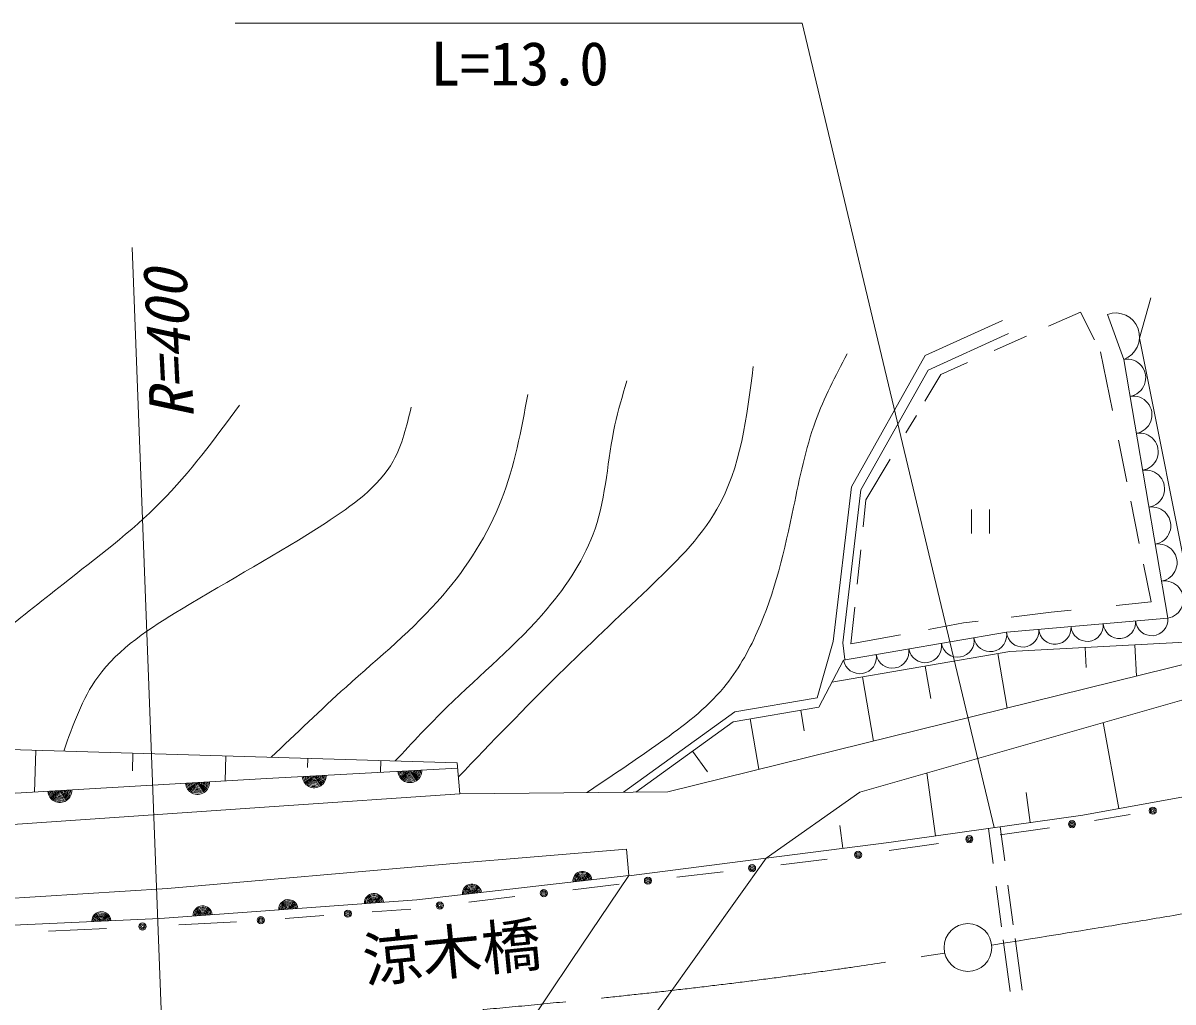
# Model space of a CAD drawing. Units: millimetres, scale not verified. Extents: x 40000 to 680000, y 20000 to 380000.
# Drawn here: x 426434 to 474622, y 267204 to 308205 of the extents above; entities that cross this region are included whole.
import ezdxf
from ezdxf.enums import TextEntityAlignment as Align

# ---------------------------------------------------------------- set-up
doc = ezdxf.new("R2010")
doc.units = ezdxf.units.MM
doc.header["$LTSCALE"] = 1000
doc.linetypes.add('CHAIN', pattern=[18.5, 12, -1.5, 3.5, -1.5])
for name, color, linetype, lineweight in [('M-BGD', 7, 'Continuous', 13), ('M-BMK', 2, 'CHAIN', 13), ('M-BMK-SRVR', 3, 'Continuous', 13), ('M-STR-HTXT', 7, 'Continuous', 13), ('M-STR-STR1', 1, 'Continuous', 13), ('M-TTL-TXT', 7, 'Continuous', 13)]:
    doc.layers.add(name, color=color, linetype=linetype, lineweight=lineweight)
doc.styles.add('ＭＳ ゴシック', font='')
doc.styles.get('ＭＳ ゴシック').set_extended_font_data('MS Gothic')

msp = doc.modelspace()

# ---------------------------------------------------------------- linework, layer by layer
at = {"layer": 'M-BGD'}
for p, q in [((473224, 295000), (473695, 296697)), ((469405, 295502), (470740, 296099)), ((470740, 296099), (471334, 294935)), ((472561, 294119), (471880, 296001)), ((464238, 294274), (467480, 295750)), ((464357, 293669), (467729, 295203)), ((467134, 294487), (468480, 295088)), ((475462, 283747), (473224, 295000)), ((471590, 294433), (472086, 291974)), ((461156, 288784), (464238, 294274)), ((464895, 293486), (466016, 293987)), ((474404, 283279), (472561, 294119)), ((461544, 288657), (464357, 293669)), ((464228, 292371), (464895, 293486)), ((463433, 291042), (463868, 291770)), ((472336, 290735), (472690, 288983)), ((461754, 288235), (462772, 289937)), ((460388, 282297), (461156, 288784)), ((460786, 282250), (461544, 288657)), ((461637, 287106), (461754, 288235)), ((472852, 288176), (473209, 286410)), ((466183, 286828), (466183, 287828)), ((466933, 287829), (466933, 286829)), ((461388, 284700), (461538, 286143)), ((473385, 285538), (473702, 283967)), ((473702, 283967), (472234, 283811)), ((461129, 282199), (461288, 283734)), ((469521, 283524), (467847, 283323)), ((470349, 283612), (469521, 283524)), ((465844, 283082), (464378, 282808)), ((466461, 283156), (465844, 283082)), ((467646, 282686), (474404, 283279)), ((460820, 281526), (467646, 282686)), ((463198, 282587), (461129, 282199)), ((459710, 279946), (460388, 282297)), ((460786, 282250), (460865, 281549)), ((467783, 281881), (475380, 282282)), ((470980, 281218), (470936, 282047)), ((473088, 280850), (473019, 282157)), ((453451, 276009), (476855, 281778)), ((459778, 279552), (460820, 281526)), ((460329, 280596), (467783, 281881)), ((480920, 281546), (461500, 275991)), ((467673, 279515), (467280, 281794)), ((464477, 279914), (464243, 281271)), ((462073, 278134), (461611, 280817)), ((456195, 278938), (459778, 279552)), ((456260, 279355), (459710, 279946)), ((451597, 275991), (456260, 279355)), ((457270, 276951), (456909, 279060)), ((459171, 278558), (459022, 279423)), ((452116, 275996), (456195, 278938)), ((471697, 278907), (472352, 275302)), ((444629, 277221), (410053, 278244)), ((426920, 275995), (426972, 277743)), ((431019, 276880), (431041, 277623)), ((455113, 276839), (454487, 277707)), ((434909, 276467), (434939, 277507)), ((438354, 277022), (438366, 277406)), ((441417, 276824), (441432, 277315)), ((444743, 275926), (444629, 277221)), ((436633, 276569), (444649, 276997)), ((464306, 276794), (464676, 274162)), ((481607, 276984), (470842, 275028)), ((425090, 275887), (436633, 276569)), ((436953, 275385), (444743, 275926)), ((444743, 275926), (453451, 276009)), ((461500, 275991), (457569, 273227)), ((468467, 275978), (468644, 274719)), ((424532, 274532), (436953, 275385)), ((470842, 275028), (462717, 273886)), ((472834, 275059), (471330, 274807)), ((460660, 274590), (460782, 273639)), ((467083, 273001), (466886, 274472)), ((467573, 273109), (467381, 274542)), ((469451, 274493), (467381, 274202)), ((462717, 273886), (457569, 273227)), ((464792, 273838), (462722, 273547)), ((451727, 273598), (444313, 272983)), ((451815, 272496), (451727, 273598)), ((444313, 272983), (432491, 271961)), ((460134, 273183), (458195, 272951)), ((442932, 271479), (451815, 272496)), ((455772, 272661), (453833, 272429)), ((432491, 271961), (422253, 271305)), ((451410, 272139), (449471, 271907)), ((467438, 270348), (467209, 272060)), ((467930, 270440), (467708, 272099)), ((432166, 270701), (442932, 271479)), ((447048, 271618), (445110, 271386)), ((439036, 270827), (437414, 270707)), ((442686, 271096), (441064, 270976)), ((422375, 270249), (432166, 270701)), ((435387, 270558), (432960, 270438)), ((429927, 270288), (427500, 270168)), ((468297, 267701), (468008, 269858)), ((467801, 267639), (467511, 269803))]:
    msp.add_line(p, q, dxfattribs=at)
for centre, radius in [((473773, 275216), 150), ((473773, 275216), 100), ((473773, 275216), 50), ((470391, 274650), 150), ((470391, 274650), 100), ((470391, 274650), 50), ((466087, 274020), 150), ((466087, 274020), 100), ((466087, 274020), 50), ((461428, 273365), 150), ((461428, 273365), 100), ((461428, 273365), 50), ((456984, 272806), 150), ((456984, 272806), 100), ((456984, 272806), 50), ((452622, 272284), 150), ((452622, 272284), 100), ((452622, 272284), 50), ((448260, 271763), 150), ((448260, 271763), 100), ((448260, 271763), 50), ((443898, 271241), 150), ((443898, 271241), 100), ((440050, 270902), 150), ((440050, 270902), 100), ((440050, 270902), 50), ((443898, 271241), 50), ((431443, 270363), 150), ((431443, 270363), 100), ((431443, 270363), 50), ((436400, 270633), 150), ((436400, 270633), 100), ((436400, 270633), 50)]:
    msp.add_circle(centre, radius, dxfattribs=at)
for centre, radius, start, end in [((472220, 295060), 1001, 289.9028, 109.9028), ((472693, 293345), 785, 279.6483, 99.6483), ((472956, 291796), 785, 279.6483, 99.6483), ((473219, 290248), 785, 279.6483, 99.6483), ((473482, 288699), 785, 279.6483, 99.6483), ((473746, 287151), 785, 279.6483, 99.6483), ((474009, 285602), 785, 279.6483, 99.6483), ((474272, 284054), 785, 279.6483, 99.6483), ((469673, 282864), 678, 185.0169, 5.0169), ((471025, 282983), 678, 185.0169, 5.0169), ((472376, 283101), 678, 185.0169, 5.0169), ((473728, 283220), 678, 185.0169, 5.0169), ((465598, 282338), 692, 189.6472, 9.6472), ((466963, 282570), 692, 189.6472, 9.6472), ((468322, 282746), 678, 185.0169, 5.0169), ((462868, 281874), 692, 189.6472, 9.6472), ((464233, 282106), 692, 189.6472, 9.6472), ((461502, 281642), 692, 189.6472, 9.6472), ((438637, 276676), 500, 183.0587, 3.0587), ((438637, 276676), 500, 183.0587, 3.0587), ((438637, 276676), 450, 183.0587, 3.0587), ((438637, 276676), 400, 183.0587, 3.0587), ((438637, 276676), 350, 183.0587, 3.0587), ((438637, 276676), 300, 183.0587, 3.0587), ((438637, 276676), 250, 183.0587, 3.0587), ((438637, 276676), 200, 183.0587, 3.0587), ((438637, 276676), 150, 183.0587, 3.0587), ((438637, 276676), 100, 183.0587, 3.0587), ((438637, 276676), 50, 183.0587, 3.0587), ((442645, 276890), 500, 183.0587, 3.0587), ((442645, 276890), 500, 183.0587, 3.0587), ((442645, 276890), 450, 183.0587, 3.0587), ((442645, 276890), 400, 183.0587, 3.0587), ((442645, 276890), 350, 183.0587, 3.0587), ((442645, 276890), 300, 183.0587, 3.0587), ((442645, 276890), 250, 183.0587, 3.0587), ((442645, 276890), 200, 183.0587, 3.0587), ((442645, 276890), 150, 183.0587, 3.0587), ((442645, 276890), 100, 183.0587, 3.0587), ((442645, 276890), 50, 183.0587, 3.0587), ((433747, 276398), 500, 183.3807, 3.3807), ((433747, 276398), 500, 183.3807, 3.3807), ((433747, 276398), 450, 183.3807, 3.3807), ((433747, 276398), 400, 183.3807, 3.3807), ((433747, 276398), 350, 183.3807, 3.3807), ((433747, 276398), 300, 183.3807, 3.3807), ((433747, 276398), 250, 183.3807, 3.3807), ((433747, 276398), 200, 183.3807, 3.3807), ((433747, 276398), 150, 183.3807, 3.3807), ((433747, 276398), 100, 183.3807, 3.3807), ((433747, 276398), 50, 183.3807, 3.3807), ((427976, 276057), 500, 183.3807, 3.3807), ((427976, 276057), 500, 183.3807, 3.3807), ((427976, 276057), 450, 183.3807, 3.3807), ((427976, 276057), 400, 183.3807, 3.3807), ((427976, 276057), 350, 183.3807, 3.3807), ((427976, 276057), 300, 183.3807, 3.3807), ((427976, 276057), 250, 183.3807, 3.3807), ((427976, 276057), 200, 183.3807, 3.3807), ((427976, 276057), 150, 183.3807, 3.3807), ((427976, 276057), 100, 183.3807, 3.3807), ((427976, 276057), 50, 183.3807, 3.3807), ((449879, 272275), 400, 6.5362, 186.5362), ((449879, 272275), 400, 6.5362, 186.5362), ((449879, 272275), 350, 6.5362, 186.5362), ((449879, 272275), 300, 6.5362, 186.5362), ((449879, 272275), 250, 6.5362, 186.5362), ((449879, 272275), 200, 6.5362, 186.5362), ((449879, 272275), 150, 6.5362, 186.5362), ((449879, 272275), 100, 6.5362, 186.5362), ((449879, 272275), 50, 6.5362, 186.5362), ((445248, 271744), 400, 6.5362, 186.5362), ((445248, 271744), 400, 6.5362, 186.5362), ((445248, 271744), 350, 6.5362, 186.5362), ((445248, 271744), 300, 6.5362, 186.5362), ((445248, 271744), 250, 6.5362, 186.5362), ((445248, 271744), 200, 6.5362, 186.5362), ((445248, 271744), 150, 6.5362, 186.5362), ((445248, 271744), 100, 6.5362, 186.5362), ((445248, 271744), 50, 6.5362, 186.5362), ((437549, 271090), 400, 4.1316, 184.1316), ((437549, 271090), 400, 4.1316, 184.1316), ((437549, 271090), 350, 4.1316, 184.1316), ((437549, 271090), 300, 4.1316, 184.1316), ((437549, 271090), 250, 4.1316, 184.1316), ((441138, 271349), 400, 4.1316, 184.1316), ((441138, 271349), 400, 4.1316, 184.1316), ((441138, 271349), 350, 4.1316, 184.1316), ((441138, 271349), 300, 4.1316, 184.1316), ((441138, 271349), 250, 4.1316, 184.1316), ((441138, 271349), 200, 4.1316, 184.1316), ((441138, 271349), 150, 4.1316, 184.1316), ((441138, 271349), 100, 4.1316, 184.1316), ((441138, 271349), 50, 4.1316, 184.1316), ((429719, 270588), 400, 2.6439, 182.6439), ((429719, 270588), 400, 2.6439, 182.6439), ((429719, 270588), 350, 2.6439, 182.6439), ((429719, 270588), 300, 2.6439, 182.6439), ((429719, 270588), 250, 2.6439, 182.6439), ((433961, 270830), 400, 4.1316, 184.1316), ((433961, 270830), 400, 4.1316, 184.1316), ((433961, 270830), 350, 4.1316, 184.1316), ((433961, 270830), 300, 4.1316, 184.1316), ((433961, 270830), 250, 4.1316, 184.1316), ((433961, 270830), 200, 4.1316, 184.1316), ((433961, 270830), 150, 4.1316, 184.1316), ((433961, 270830), 100, 4.1316, 184.1316), ((433961, 270830), 50, 4.1316, 184.1316), ((437549, 271090), 200, 4.1316, 184.1316), ((437549, 271090), 150, 4.1316, 184.1316), ((437549, 271090), 100, 4.1316, 184.1316), ((437549, 271090), 50, 4.1316, 184.1316), ((429719, 270588), 200, 2.6439, 182.6439), ((429719, 270588), 150, 2.6439, 182.6439), ((429719, 270588), 100, 2.6439, 182.6439), ((429719, 270588), 50, 2.6439, 182.6439)]:
    msp.add_arc(centre, radius, start, end, dxfattribs=at)
for points, knots in [([(450059, 275977), (451093, 276667), (452126, 277357), (453149, 278085), (454106, 278766), (455053, 279480), (455797, 280374), (456374, 281068), (456829, 281871), (457200, 282702), (457942, 284364), (458350, 286137), (458723, 287921), (458978, 289144), (459218, 290372), (459644, 291534), (459999, 292501), (460483, 293423), (460967, 294344)], [0, 0, 0, 0, 1, 1, 1, 2, 2, 2, 3, 3, 3, 4, 4, 4, 5, 5, 5, 6, 6, 6, 6]), ([(444681, 276632), (446075, 278081), (447469, 279531), (448893, 280932), (450115, 282134), (451359, 283301), (452624, 284506), (453703, 285535), (454796, 286592), (455512, 287839), (456513, 289584), (456773, 291702), (457034, 293820)], [0, 0, 0, 0, 1, 1, 1, 2, 2, 2, 3, 3, 3, 4, 4, 4, 4]), ([(442034, 277297), (442749, 278066), (443464, 278834), (444214, 279566), (445609, 280929), (447123, 282164), (448397, 283669), (449245, 284672), (449988, 285795), (450404, 287018), (450875, 288407), (450926, 289925), (451238, 291371), (451373, 291994), (451556, 292603), (451739, 293213)], [0, 0, 0, 0, 1, 1, 1, 2, 2, 2, 3, 3, 3, 4, 4, 4, 5, 5, 5, 5]), ([(447586, 292649), (447311, 291149), (447037, 289649), (446487, 288242), (445916, 286783), (445050, 285423), (444021, 284230), (442802, 282817), (441355, 281637), (439969, 280395), (438902, 279438), (437871, 278445), (436840, 277451)], [0, 0, 0, 0, 1, 1, 1, 2, 2, 2, 3, 3, 3, 4, 4, 4, 4]), ([(435512, 292202), (434472, 290791), (433431, 289380), (432209, 288146), (430960, 286884), (429520, 285806), (428113, 284707), (427165, 283966), (426231, 283215), (425294, 282458), (424022, 281431), (422743, 280394), (421330, 279591), (420237, 278971), (419064, 278491), (417891, 278012)], [0, 0, 0, 0, 1, 1, 1, 2, 2, 2, 3, 3, 3, 4, 4, 4, 5, 5, 5, 5]), ([(428144, 277709), (428528, 278808), (428912, 279908), (429566, 280813), (430431, 282012), (431769, 282870), (433080, 283661), (435114, 284889), (437085, 285958), (439104, 287263), (440212, 287980), (441334, 288767), (441948, 289860), (442329, 290535), (442515, 291328), (442700, 292120)], [0, 0, 0, 0, 1, 1, 1, 2, 2, 2, 3, 3, 3, 4, 4, 4, 5, 5, 5, 5])]:
    msp.add_open_spline(points, degree=3, knots=knots, dxfattribs=at)
at = {"layer": 'M-BMK'}
for points, knots in [([(467033, 269582), (473158, 270573), (479283, 271563), (485363, 272778), (491596, 274024), (497782, 275506), (503956, 277048), (513211, 279360), (522440, 281806), (531474, 284839), (537969, 287020), (544363, 289505), (550742, 292017), (554165, 293366), (557584, 294722), (561003, 296078)], [0, 0, 0, 0, 1, 1, 1, 2, 2, 2, 3, 3, 3, 4, 4, 4, 5, 5, 5, 5]), ([(432244, 265798), (437895, 266226), (443546, 266653), (449185, 267215), (452989, 267594), (456788, 268034), (460573, 268574), (462064, 268787), (463554, 269016), (465043, 269244)], [0, 0, 0, 0, 1, 1, 1, 2, 2, 2, 3, 3, 3, 3])]:
    msp.add_open_spline(points, degree=3, knots=knots, dxfattribs=at)
at = {"layer": 'M-BMK-SRVR'}
msp.add_circle((466030, 269484), 1000, dxfattribs=at)
at = {"layer": 'M-STR-HTXT'}
msp.add_line((432259, 265845), (431010, 298801), dxfattribs=at)
at = {"layer": 'M-STR-STR1'}
for p, q in [((457569, 273227), (451815, 272491)), ((457569, 273227), (455145, 269826)), ((451815, 272496), (449422, 268939)), ((455145, 269826), (452898, 266672)), ((449422, 268939), (447420, 265963))]:
    msp.add_line(p, q, dxfattribs=at)
at = {"layer": 'M-TTL-TXT'}
for p in [(435331, 308193), (467122, 274505)]:
    msp.add_line(p, (459077, 308205), dxfattribs=at)

# ---------------------------------------------------------------- texts
at = {"layer": 'M-STR-HTXT', "style": 'ＭＳ ゴシック', "oblique": 15}
msp.add_text('R=400', height=1833, rotation=92.941, dxfattribs=at).set_placement((434150, 291690), align=Align.BOTTOM_LEFT)
at = {"layer": 'M-STR-STR1', "style": 'ＭＳ ゴシック'}
msp.add_text('涼木橋', height=1833, rotation=5.591, dxfattribs=at).set_placement((440581, 269845), align=Align.TOP_LEFT)
at = {"layer": 'M-TTL-TXT', "style": 'ＭＳ ゴシック'}
msp.add_text('L=13.0', height=1833, rotation=0.031, dxfattribs=at).set_placement((443509, 305037), align=Align.BOTTOM_LEFT)

doc.saveas('drawing.dxf')
